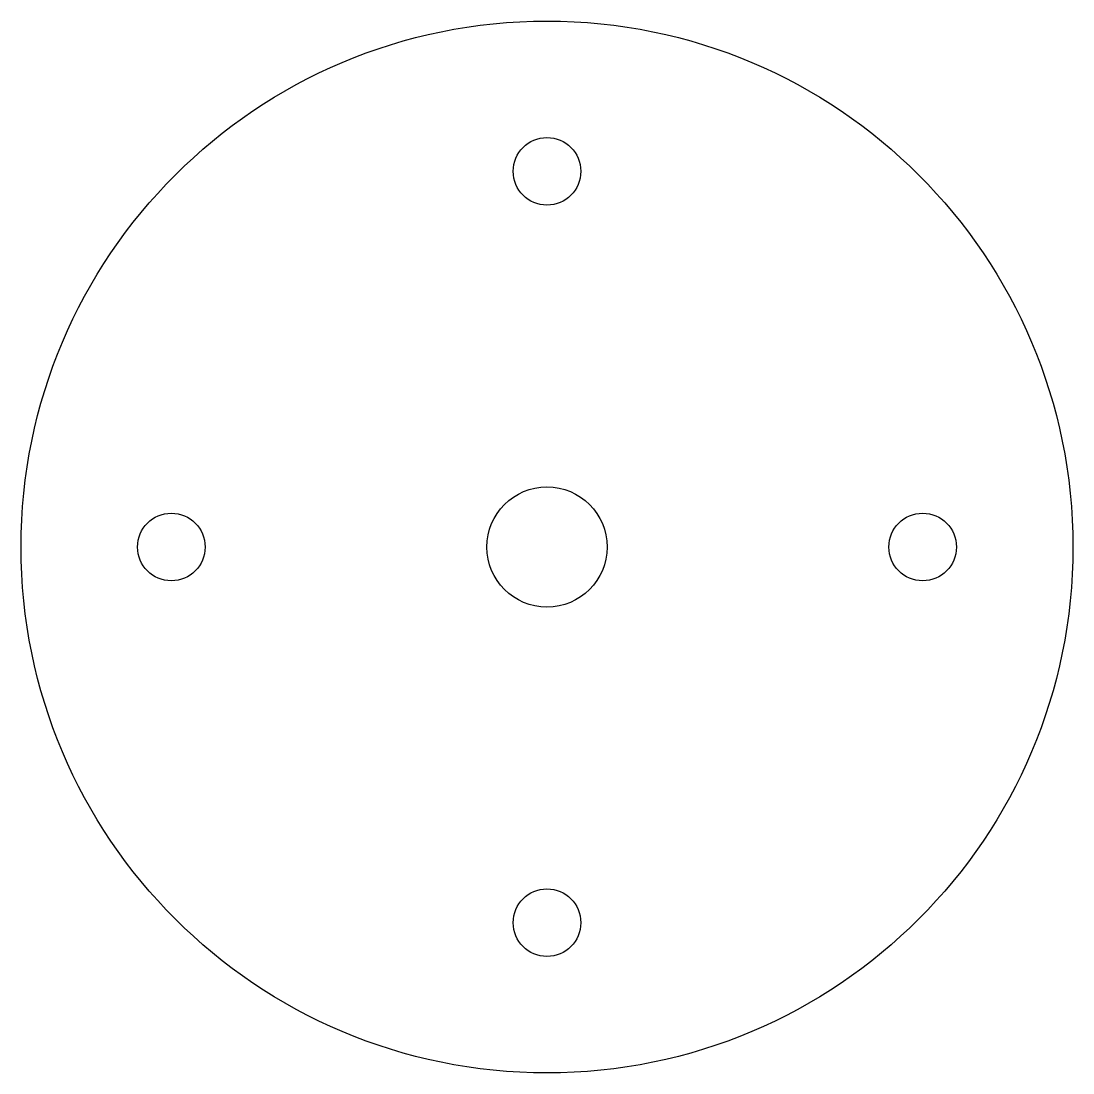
# Model space of a CAD drawing. Header units: millimetres. Extents: x 0 to 70, y 0 to 70.
import ezdxf

# ---------------------------------------------------------------- set-up
doc = ezdxf.new("R2010")
doc.units = ezdxf.units.MM

msp = doc.modelspace()

# ---------------------------------------------------------------- linework, layer by layer
for centre, radius in [((35, 35), 35), ((35, 60), 2.25), ((35, 35), 4), ((10, 35), 2.25), ((60, 35), 2.25), ((35, 10), 2.25)]:
    msp.add_circle(centre, radius)

doc.saveas('drawing.dxf')
